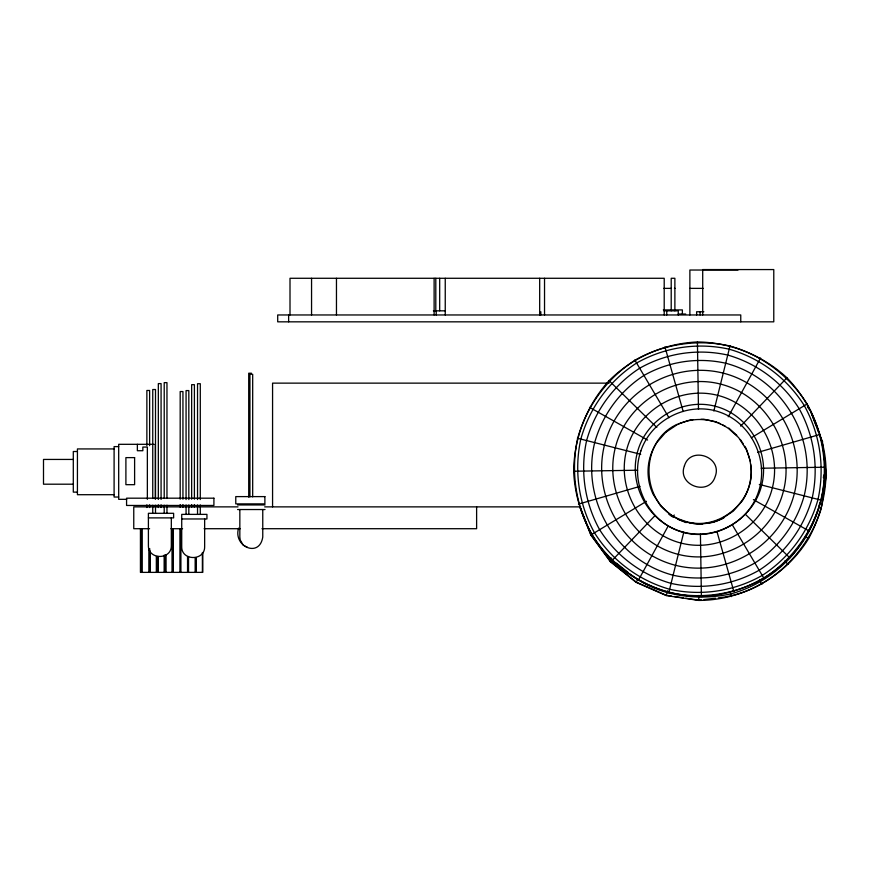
<?xml version="1.0" encoding="UTF-8"?>
<svg xmlns="http://www.w3.org/2000/svg" width="870" height="870" viewBox="0 0 870 870"><rect width="100%" height="100%" fill="white"/><g stroke="black" fill="none" stroke-linecap="round" stroke-linejoin="round"><path stroke-width="1.3" d="M819.834 434.728C831.85 468.799 825.576 507.134 808.654 538.53C785.197 576.538 743.48 600.278 698.74 600.43L698.817 595.45M573.645 471.235C574.08 437.73 586.597 405.529 609.076 380.647C632.762 357.287 664.169 343.443 697.425 341.943C730.702 342.378 762.533 355.199 786.948 377.797C810.187 401.962 823.705 433.738 825.184 467.212C824.749 500.728 812.232 532.929 789.753 557.811C766.068 581.171 734.661 595.015 701.405 596.515C668.127 596.08 636.296 583.259 611.882 560.661C588.642 536.496 575.124 504.72 573.645 471.235L637.666 470.213M630.174 574.124C658.209 596.048 696.424 601.203 730.702 593.949C772.799 582.476 806.599 549.003 819.083 507.275L819.67 503.251M823.39 477.793L823.781 475.107L826.5 475.15M821.639 506.644L826.228 475.15L823.52 451.432M730.05 345.76L713.857 411.021M668.78 592.698L683.776 532.255C650.118 523.849 628.608 486.874 637.134 453.4C645.159 419.895 681.569 397.47 715.053 406.203C748.711 414.609 770.222 451.584 761.696 485.058C753.67 518.563 717.261 540.988 683.776 532.255M698.74 600.43L666.257 595.569L667.605 590.784M718.272 597.875C766.992 592.905 807.545 553.994 821.443 507.949L819.083 507.275M638.254 580.464L668.193 526.013M672.967 517.324L674.25 514.986M728.244 416.784L760.576 357.983M666.257 595.569L636.122 582.367L637.514 580.007M611.882 560.661L654.74 515.899M740.674 426.126L786.948 377.797M636.122 582.367L610.392 561.726L612.339 559.812L610.74 557.637M677.393 424.223C636.971 442.232 640.581 507.177 682.841 520.445C717.663 533.854 757.465 500.457 750.571 463.906M591.491 534.615L646.432 501.327M807.338 403.843L751.343 437.762M610.392 561.726L590.806 535.039L592.394 534.147M807.512 406.964L810.644 411.238L816.201 426.169M715.51 521.652L723.796 518.02M678.665 423.799L690.16 419.96L692.846 419.797M820.388 434.337L757.629 452.443M578.441 504.121L640.026 486.352M822.726 442.134L820.062 436.033M700.274 524.262L702.829 523.881M709.213 522.935L714.324 522.163M701.35 599.854L698.74 600.159L685.777 598.223M703.95 599.55L715.673 598.179M700.905 419.329L703.602 419.177L716.771 421.939M825.184 467.212L761.163 468.245M738.01 270.026L689.877 270.026L689.877 314.962M663.766 288.372L671.118 288.372M674.467 288.372L675.087 288.372M689.877 288.372L703.243 288.372M663.31 309.916L682.374 309.916L682.374 314.048M433.39 310.829L445.266 310.829M663.93 310.829L678.263 310.829L678.263 314.962M703.863 311.754L696.631 311.754L696.631 314.962M678.219 314.048L685.69 314.048M251.474 373.219L248.722 373.219L248.722 497.151M609.098 383.137L272.571 383.137L272.571 506.873M154.077 444.309L118.69 444.309L118.69 499.326L126.694 499.326M118.69 446.604L114.1 446.604L114.1 497.031L118.69 497.031M114.1 448.931L77.43 448.931L77.43 494.704L114.1 494.704M77.43 451.508L73.297 451.508L73.297 492.126L77.43 492.126M73.297 459.436L43.5 459.436L43.5 484.198L73.297 484.198M237.553 504.948L265.056 504.948M238.021 506.873L133.762 506.873L133.762 528.71L149.596 528.71M264.665 506.873L580.605 506.873M237.553 509.537L265.056 509.537M148.4 517.889L173.619 517.889L173.619 513.3L148.4 513.3L148.4 545.392C147.846 560.117 171.879 560.117 171.325 545.392L171.325 517.889M181.721 518.966L206.94 518.966L206.94 514.377L181.721 514.377L181.721 546.469C181.167 561.193 205.2 561.193 204.646 546.469L204.646 518.966M170.879 528.71L182.569 528.71M204.102 528.71L240.272 528.71M261.957 528.71L476.619 528.71L476.619 506.873M690.019 523.066L698.991 524.121M667.627 595.504L671.51 596.08M674.109 596.472L683.189 597.831M577.408 438.23L640.711 454.314M759.314 484.449L821.421 500.228M677.773 519.249L686.169 522.62M244.361 545.903L247.123 547.045M637.46 582.661L666.333 595.308M717.967 422.548L720.371 423.777M722.774 425.006L725.188 426.224M589.501 407.323L647.595 440.046M753.376 499.619L809.328 531.135M806.327 537.116L808.426 538.389M668.823 514.213L671.934 516.552M616.536 563.173L628.075 572.438M636.253 582.139L610.577 561.531L591.828 535.974M728.788 428.062L736.825 435.315M609.076 380.647L656.828 427.464M745.525 514.442L789.753 557.811M788.068 564.369L784.827 560.987M243.198 545.153L240.229 540.009L239.837 537.051L239.837 509.537M740.305 439.404L743.263 443.95M744.742 446.234L746.21 448.507L750.44 461.437M764.023 578.452L732.399 524.98M634.806 359.995L668.954 417.73M759.499 580.029L761.892 584.379M810.644 411.238L818.866 432.249M817.158 428.638L818.605 432.336M579.953 506.547L591.045 534.909M579.692 506.612L590.806 535.039M664.941 346.804L683.168 411.51M717.01 531.722L733.889 591.654M730.158 591.785L731.355 596.613M822.618 443.526L823.227 448.789M697.425 341.943L698.479 409.226M700.426 534.202L701.405 596.515M740.761 321.835L740.761 314.962L277.704 314.962L277.704 321.835L773.778 321.835L773.778 269.569L702.71 269.569L702.71 314.962M700.078 311.754L700.078 314.962M674.881 310.829L674.881 278.28L671.205 278.28L671.205 310.829M666.757 310.829L666.757 314.962M664.201 314.962L664.201 278.28L290.004 278.28L290.004 314.962M544.533 278.28L544.533 314.962M540.825 311.754L540.825 314.962M539.683 278.28L539.683 314.962M445.244 278.28L445.244 314.962M439.687 278.28L439.687 310.829M436.218 310.829L436.218 314.962M435.805 278.28L435.805 310.829M434.119 278.28L434.119 314.962M336.462 278.28L336.462 314.962M311.558 278.28L311.558 314.962M288.633 314.962L288.633 321.835M262.762 509.537L262.762 537.051C259.445 558.529 232.801 546.197 238.63 528.112M252.681 496.879L252.681 374.285L249.929 374.285L249.929 496.879M202.786 552.526L202.786 572.373L140.44 572.373L140.44 528.71M202.384 552.526L202.384 572.373M200.285 499.554L200.285 383.713L197.533 383.713L197.533 499.554M200.285 504.948L200.285 514.377M197.533 504.948L197.533 514.377M196.152 557.822L196.152 572.373M195.739 557.822L195.739 572.373M195.163 557.822L195.163 572.373M194.401 499.173L194.401 384.681L191.65 384.681L191.65 499.173M194.401 504.567L194.401 507.253M191.65 504.567L191.65 507.253M188.823 499.576L188.823 390.587L186.071 390.587L186.071 499.576M188.823 504.959L188.823 514.377M188.529 556.495L188.529 572.373M187.55 556.495L187.55 572.373M186.071 504.959L186.071 514.377M182.939 499.195L182.939 391.554L180.188 391.554L180.188 499.195M182.939 504.578L182.939 507.264M180.906 528.71L180.906 572.373M180.188 504.578L180.188 507.264M179.927 528.71L179.927 572.373M173.282 528.71L173.282 572.373M172.771 528.71L172.771 572.373M172.532 528.71L172.532 572.373M172.151 528.71L172.151 572.373M166.964 498.488L166.964 382.637L164.212 382.637L164.212 498.488M166.964 505.22L166.964 513.3M165.898 555.169L165.898 572.373M165.517 555.169L165.517 572.373M164.854 555.169L164.854 572.373M164.212 505.22L164.212 513.3M164.147 555.169L164.147 572.373M161.081 499.445L161.081 383.605L158.329 383.605L158.329 499.445M161.081 504.839L161.081 507.536M158.329 504.839L158.329 507.536M158.22 556.495L158.22 572.373M157.513 556.495L157.513 572.373M156.894 556.495L156.894 572.373M156.339 556.495L156.339 572.373M155.502 498.499L155.502 389.521L152.75 389.521L152.75 498.499M155.502 505.231L155.502 513.3M155.371 444.309L155.371 499.326M152.75 505.231L152.75 513.3M150.26 551.199L150.26 572.373M149.705 548.557L149.705 572.373M149.618 445.647L149.618 390.478L146.867 390.478L146.867 445.647M149.618 504.85L149.618 507.536M148.857 548.557L148.857 572.373M147.356 499.326L147.356 447.06L142.854 447.06L142.854 450.725L137.362 450.725L137.362 444.309M146.867 504.85L146.867 507.536M142.223 528.71L142.223 572.373M141.364 528.71L141.364 572.373M577.669 438.295C570.546 471.018 575.505 505.165 591.72 534.474C609.468 562.607 636.84 583.302 668.845 592.437C701.22 599.669 735.041 594.58 763.882 578.224C791.928 560.095 812.199 532.309 821.16 500.163C828.283 467.44 823.324 433.293 807.11 403.984C789.362 375.851 761.989 355.156 729.984 346.021C697.609 338.789 663.788 343.878 634.948 360.234C606.901 378.363 586.63 406.149 577.669 438.295M580.812 439.089C573.863 470.974 578.691 504.241 594.493 532.799C611.784 560.204 638.449 580.366 669.639 589.262C701.166 596.309 734.117 591.35 762.229 575.418C789.547 557.757 809.296 530.678 818.017 499.369C824.967 467.484 820.138 434.217 804.337 405.659C787.045 378.254 760.38 358.092 729.19 349.196C697.664 342.149 664.713 347.108 636.601 363.04C609.283 380.701 589.534 407.78 580.812 439.089M586.608 440.568C580.007 470.887 584.596 502.523 599.626 529.689C616.069 555.756 641.429 574.929 671.096 583.389C701.089 590.099 732.42 585.379 759.151 570.231C785.142 553.429 803.923 527.677 812.221 497.89C818.822 467.571 814.233 435.935 799.204 408.769C782.761 382.702 757.4 363.529 727.733 355.058C697.74 348.359 666.409 353.079 639.678 368.228C613.687 385.029 594.906 410.781 586.608 440.568M594.678 442.612C580.856 500.032 615.742 560.128 673.119 575.233C700.97 581.454 730.061 577.082 754.877 562.999C779.009 547.404 796.452 523.501 804.152 495.846C817.974 438.426 783.087 378.33 725.711 363.225C697.86 357.004 668.769 361.376 643.952 375.448C619.821 391.054 602.377 414.957 594.678 442.612M604.454 445.103C591.643 496.509 623.986 552.2 675.577 565.326C727.396 578.322 781.477 544.946 794.375 493.355C807.186 441.949 774.844 386.258 723.253 373.132C671.433 360.137 617.352 393.512 604.454 445.103M615.297 447.854C603.769 493.072 632.827 543.01 678.295 554.364C723.525 566.153 772.701 535.866 783.533 490.604C795.06 445.386 766.002 395.448 720.534 384.094C675.305 372.295 626.117 402.592 615.297 447.854M626.443 450.682C616.449 489.908 641.658 533.234 681.09 543.087C720.327 553.309 762.99 527.035 772.386 487.776C782.38 448.55 757.172 405.224 717.739 395.371C678.502 385.149 635.839 411.423 626.443 450.682M640.864 450.954C629.782 482.535 647.378 520.042 679.111 531.091C710.616 542.445 747.7 524.012 758.292 492.387C769.374 460.796 751.778 423.298 720.045 412.249C688.54 400.896 651.456 419.318 640.864 450.954M684.451 465.776C676.729 485.34 709.039 496.879 715.162 476.608C722.883 457.044 690.573 445.505 684.451 465.776M665.909 432.172L656.959 442.341A52.678 52.678 0 0 0 653.174 494.356L660.547 505.742L670.596 514.801A51.036 51.036 0 0 0 722.002 518.65L733.247 511.168L742.197 501A52.678 52.678 0 0 0 745.981 448.985L738.608 437.599L728.56 428.54A51.036 51.036 0 0 0 677.154 424.69L665.909 432.172M134.611 457.62L125.9 457.62L125.9 484.677L134.611 484.677L134.611 457.62M264.882 496.607L235.77 496.607L235.77 503.882L264.882 503.882L264.882 496.607M213.911 498.184L126.574 498.184L126.574 505.459L213.911 505.459L213.911 498.184"/></g></svg>
